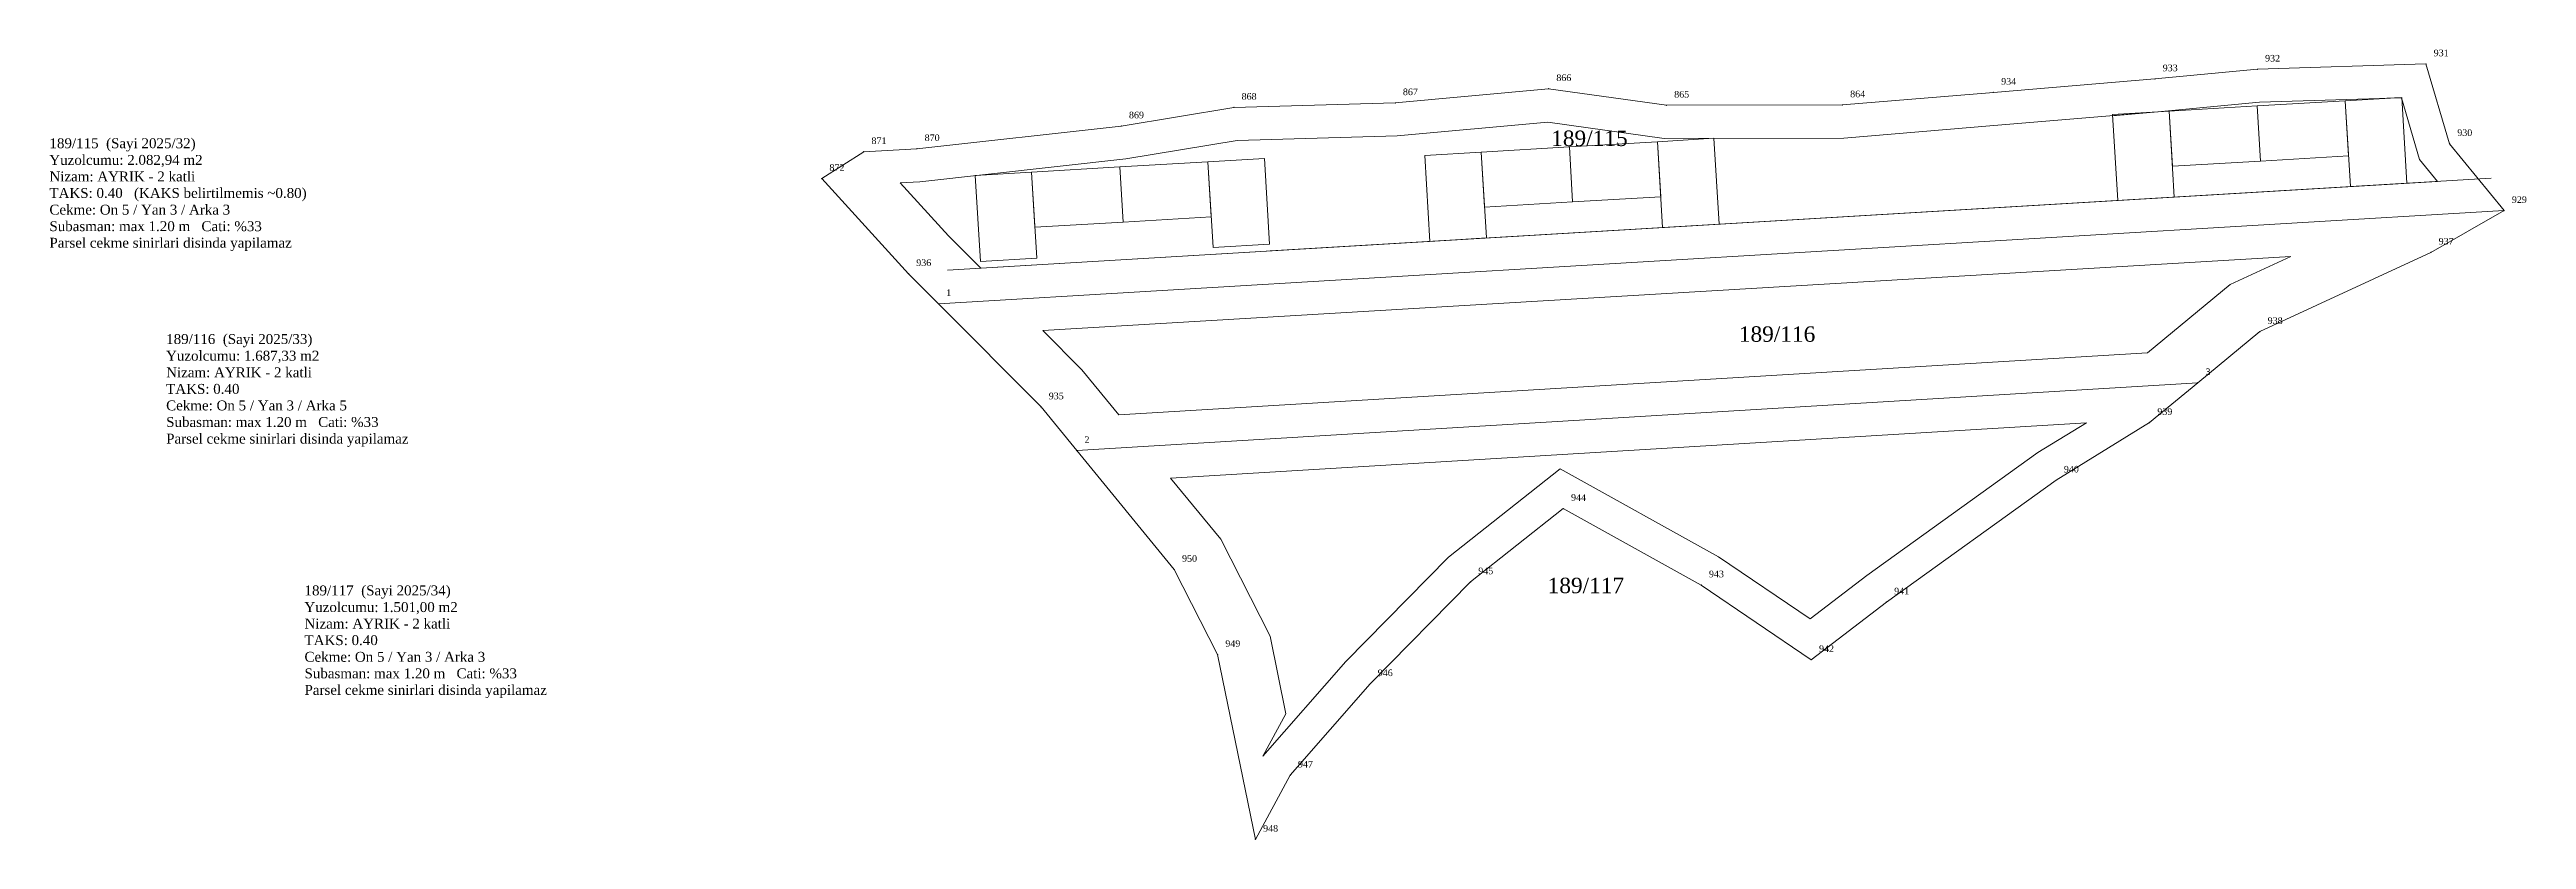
# Model space of a CAD drawing. Header units: metres. Extents: x 566327 to 566551, y 4178520 to 4178592.
import ezdxf

# ---------------------------------------------------------------- set-up
doc = ezdxf.new("R2010")
doc.units = ezdxf.units.M
doc.layers.get('0').update_dxf_attribs({"lineweight": 0})
for name, color, linetype, lineweight in [('ADA_SINIR', 5, 'Continuous', 0), ('BINA_115', 1, 'Continuous', 0), ('CEKME_ASIMI_115', 1, 'Continuous', 0), ('CEKME_MESAFESI', 2, 'Continuous', 0), ('GUNEY_CEKME_115', 4, 'Continuous', 0), ('IMAR_NOTU', 4, 'Continuous', 0), ('NOKTA', 7, 'Continuous', 0), ('NOKTA_NO', 8, 'Continuous', 0), ('PARSEL_BOLME', 1, 'Continuous', 0), ('PARSEL_NO', 6, 'Continuous', 0), ('PARSEL_SINIR', 3, 'Continuous', 0)]:
    doc.layers.add(name, color=color, linetype=linetype, lineweight=lineweight)
doc.styles.get("Standard").update_dxf_attribs({"font": 'times.ttf'})

msp = doc.modelspace()

# ---------------------------------------------------------------- linework, layer by layer
msp.add_polyline3d([(566437.23, 4178573.77, 0), (566514.06, 4178578.34, 0)])
at = {"layer": 'ADA_SINIR'}
msp.add_polyline3d([(566396.58, 4178580.33, 0), (566400.39, 4178582.76, 0), (566405.21, 4178583.03, 0), (566423.73, 4178585.09, 0), (566433.94, 4178586.78, 0), (566448.56, 4178587.19, 0), (566462.47, 4178588.47, 0), (566473.15, 4178586.97, 0), (566489.1, 4178587, 0), (566502.79, 4178588.14, 0), (566517.43, 4178589.36, 0), (566526.71, 4178590.24, 0), (566541.99, 4178590.72, 0), (566544.13, 4178583.49, 0), (566549.08, 4178577.42, 0), (566542.44, 4178573.64, 0), (566526.94, 4178566.45, 0), (566521.31, 4178561.81, 0), (566516.94, 4178558.2, 0), (566508.47, 4178552.98, 0), (566493.09, 4178541.93, 0), (566486.28, 4178536.71, 0), (566476.3, 4178543.48, 0), (566463.8, 4178550.41, 0), (566455.39, 4178543.76, 0), (566446.28, 4178534.52, 0), (566439.05, 4178526.23, 0), (566435.89, 4178520.41, 0), (566432.46, 4178537.17, 0), (566428.54, 4178544.88, 0), (566419.7, 4178555.67, 0), (566416.46, 4178559.62, 0), (566407.16, 4178568.98, 0), (566404.45, 4178571.7, 0), (566396.58, 4178580.33, 0)], close=True, dxfattribs=at)
at = {"layer": 'BINA_115'}
for points in [[(566514.06, 4178578.34, 0), (566519.17, 4178578.65, 0), (566518.71, 4178586.43, 0), (566513.59, 4178586.13, 0), (566514.06, 4178578.34, 0)], [(566519.01, 4178581.44, 0), (566526.99, 4178581.92, 0), (566526.7, 4178586.91, 0), (566518.71, 4178586.43, 0), (566519.01, 4178581.44, 0)], [(566526.99, 4178581.92, 0), (566534.98, 4178582.39, 0), (566534.68, 4178587.38, 0), (566526.7, 4178586.91, 0), (566526.99, 4178581.92, 0)], [(566535.15, 4178579.6, 0), (566540.27, 4178579.9, 0), (566539.8, 4178587.69, 0), (566534.68, 4178587.38, 0), (566535.15, 4178579.6, 0)], [(566464.64, 4178578.21, 0), (566472.63, 4178578.68, 0), (566472.33, 4178583.67, 0), (566464.35, 4178583.2, 0), (566464.64, 4178578.21, 0)], [(566472.8, 4178575.89, 0), (566477.92, 4178576.19, 0), (566477.45, 4178583.98, 0), (566472.33, 4178583.67, 0), (566472.8, 4178575.89, 0)], [(566415.91, 4178575.91, 0), (566423.9, 4178576.39, 0), (566423.6, 4178581.38, 0), (566415.61, 4178580.9, 0), (566415.91, 4178575.91, 0)], [(566423.9, 4178576.39, 0), (566431.88, 4178576.86, 0), (566431.59, 4178581.85, 0), (566423.6, 4178581.38, 0), (566423.9, 4178576.39, 0)], [(566432.05, 4178574.07, 0), (566437.17, 4178574.37, 0), (566436.71, 4178582.16, 0), (566431.59, 4178581.85, 0), (566432.05, 4178574.07, 0)], [(566451.71, 4178574.63, 0), (566456.83, 4178574.94, 0), (566456.36, 4178582.72, 0), (566451.24, 4178582.42, 0), (566451.71, 4178574.63, 0)], [(566456.66, 4178577.73, 0), (566464.64, 4178578.21, 0), (566464.35, 4178583.2, 0), (566456.36, 4178582.72, 0), (566456.66, 4178577.73, 0)], [(566410.96, 4178572.81, 0), (566416.08, 4178573.12, 0), (566415.61, 4178580.9, 0), (566410.5, 4178580.6, 0), (566410.96, 4178572.81, 0)]]:
    msp.add_polyline3d(points, close=True, dxfattribs=at)
at = {"layer": 'CEKME_ASIMI_115'}
for points in [[(566513.59, 4178586.13, 0), (566517.72, 4178586.37, 0), (566517.7, 4178586.37, 0), (566513.6, 4178586.03, 0), (566513.59, 4178586.13, 0)], [(566539.8, 4178587.69, 0), (566539.81, 4178587.5, 0), (566539.77, 4178587.65, 0), (566538.46, 4178587.61, 0), (566539.8, 4178587.69, 0)]]:
    msp.add_polyline3d(points, close=True, dxfattribs=at)
at = {"layer": 'CEKME_MESAFESI'}
for points in [[(566405.46, 4178580.04, 0), (566424.14, 4178582.12, 0), (566434.23, 4178583.79, 0), (566448.74, 4178584.19, 0), (566462.4, 4178585.45, 0), (566472.94, 4178583.97, 0), (566489.23, 4178584, 0), (566502.83, 4178585.13, 0), (566517.7, 4178586.37, 0), (566526.9, 4178587.24, 0), (566539.77, 4178587.65, 0), (566541.42, 4178582.06, 0), (566543.05, 4178580.07, 0), (566411, 4178572.21, 0), (566408.07, 4178575.15, 0), (566403.7, 4178579.94, 0), (566405.46, 4178580.04, 0)], [(566423.51, 4178558.91, 0), (566420.17, 4178562.98, 0), (566416.63, 4178566.54, 0), (566529.75, 4178573.27, 0), (566524.25, 4178570.72, 0), (566516.76, 4178564.54, 0), (566423.51, 4178558.91, 0)], [(566486.17, 4178540.41, 0), (566477.87, 4178546.04, 0), (566463.51, 4178554, 0), (566453.38, 4178546, 0), (566444.08, 4178536.56, 0), (566436.57, 4178527.95, 0), (566438.66, 4178531.8, 0), (566437.22, 4178538.83, 0), (566432.75, 4178547.63, 0), (566428.21, 4178553.18, 0), (566511.21, 4178558.19, 0), (566506.81, 4178555.48, 0), (566491.3, 4178544.34, 0), (566486.17, 4178540.41, 0)]]:
    msp.add_polyline3d(points, close=True, dxfattribs=at)
at = {"layer": 'GUNEY_CEKME_115'}
msp.add_line((566407.98, 4178572.03), (566547.9, 4178580.36), dxfattribs=at)
at = {"layer": 'NOKTA'}
for p in [(566526.71, 4178590.24), (566541.99, 4178590.72), (566462.47, 4178588.47), (566502.79, 4178588.14), (566517.43, 4178589.36), (566433.94, 4178586.78), (566448.56, 4178587.19), (566473.15, 4178586.97), (566489.1, 4178587), (566423.73, 4178585.09), (566544.13, 4178583.49), (566400.39, 4178582.76), (566405.21, 4178583.03), (566396.58, 4178580.33), (566549.08, 4178577.42), (566542.44, 4178573.64), (566404.45, 4178571.7), (566407.16, 4178568.98), (566526.94, 4178566.45), (566521.31, 4178561.81), (566416.46, 4178559.62), (566516.94, 4178558.2), (566419.7, 4178555.67), (566508.47, 4178552.98), (566463.8, 4178550.41), (566428.54, 4178544.88), (566455.39, 4178543.76), (566476.3, 4178543.48), (566493.09, 4178541.93), (566432.46, 4178537.17), (566486.28, 4178536.71), (566446.28, 4178534.52), (566439.05, 4178526.23), (566435.89, 4178520.41)]:
    msp.add_point(p, dxfattribs=at)
at = {"layer": 'PARSEL_BOLME'}
for p, q in [((566407.16, 4178568.98), (566549.08, 4178577.42)), ((566419.7, 4178555.67), (566521.31, 4178561.81))]:
    msp.add_line(p, q, dxfattribs=at)
at = {"layer": 'PARSEL_SINIR'}
for points in [[(566396.58, 4178580.33, 0), (566400.39, 4178582.76, 0), (566405.21, 4178583.03, 0), (566423.73, 4178585.09, 0), (566433.94, 4178586.78, 0), (566448.56, 4178587.19, 0), (566462.47, 4178588.47, 0), (566473.15, 4178586.97, 0), (566489.1, 4178587, 0), (566502.79, 4178588.14, 0), (566517.43, 4178589.36, 0), (566526.71, 4178590.24, 0), (566541.99, 4178590.72, 0), (566544.13, 4178583.49, 0), (566549.08, 4178577.42, 0), (566407.16, 4178568.98, 0), (566404.45, 4178571.7, 0), (566396.58, 4178580.33, 0)], [(566407.16, 4178568.98, 0), (566549.08, 4178577.42, 0), (566542.44, 4178573.64, 0), (566526.94, 4178566.45, 0), (566521.31, 4178561.81, 0), (566419.7, 4178555.67, 0), (566416.46, 4178559.62, 0), (566407.16, 4178568.98, 0)], [(566419.7, 4178555.67, 0), (566521.31, 4178561.81, 0), (566516.94, 4178558.2, 0), (566508.47, 4178552.98, 0), (566493.09, 4178541.93, 0), (566486.28, 4178536.71, 0), (566476.3, 4178543.48, 0), (566463.8, 4178550.41, 0), (566455.39, 4178543.76, 0), (566446.28, 4178534.52, 0), (566439.05, 4178526.23, 0), (566435.89, 4178520.41, 0), (566432.46, 4178537.17, 0), (566428.54, 4178544.88, 0), (566419.7, 4178555.67, 0)]]:
    msp.add_polyline3d(points, close=True, dxfattribs=at)

# ---------------------------------------------------------------- texts
at = {"layer": 'IMAR_NOTU'}
for s, p in [('189/115  (Sayi 2025/32)', (566326.58, 4178583.08)), ('Yuzolcumu: 2.082,94 m2', (566326.57, 4178581.57)), ('TAKS: 0.40   (KAKS belirtilmemis ~0.80)', (566326.58, 4178578.57)), ('Nizam: AYRIK - 2 katli', (566326.58, 4178580.07)), ('Cekme: On 5 / Yan 3 / Arka 3', (566326.58, 4178577.06)), ('Parsel cekme sinirlari disinda yapilamaz', (566326.58, 4178574.06)), ('Subasman: max 1.20 m   Cati: %33', (566326.58, 4178575.56)), ('189/116  (Sayi 2025/33)', (566337.16, 4178565.33)), ('Yuzolcumu: 1.687,33 m2', (566337.15, 4178563.82)), ('Nizam: AYRIK - 2 katli', (566337.16, 4178562.31)), ('TAKS: 0.40', (566337.16, 4178560.81)), ('Cekme: On 5 / Yan 3 / Arka 5', (566337.16, 4178559.31)), ('Subasman: max 1.20 m   Cati: %33', (566337.16, 4178557.81)), ('Parsel cekme sinirlari disinda yapilamaz', (566337.16, 4178556.3)), ('189/117  (Sayi 2025/34)', (566349.7, 4178542.54)), ('Yuzolcumu: 1.501,00 m2', (566349.69, 4178541.03)), ('TAKS: 0.40', (566349.7, 4178538.03)), ('Nizam: AYRIK - 2 katli', (566349.7, 4178539.53)), ('Cekme: On 5 / Yan 3 / Arka 3', (566349.7, 4178536.52)), ('Parsel cekme sinirlari disinda yapilamaz', (566349.7, 4178533.52)), ('Subasman: max 1.20 m   Cati: %33', (566349.7, 4178535.02))]:
    msp.add_text(s, height=0.9, dxfattribs=at).set_placement(p)
at = {"layer": 'NOKTA_NO'}
for s, p in [('933', (566518.13, 4178590.06)), ('932', (566527.41, 4178590.94)), ('931', (566542.69, 4178591.42)), ('868', (566434.64, 4178587.48)), ('867', (566449.26, 4178587.89)), ('866', (566463.17, 4178589.17)), ('865', (566473.85, 4178587.67)), ('864', (566489.8, 4178587.7)), ('934', (566503.49, 4178588.84)), ('869', (566424.43, 4178585.79)), ('871', (566401.09, 4178583.46)), ('870', (566405.91, 4178583.73)), ('930', (566544.83, 4178584.19)), ('872', (566397.28, 4178581.03)), ('929', (566549.78, 4178578.12)), ('937', (566543.14, 4178574.34)), ('936', (566405.15, 4178572.4)), ('1', (566407.86, 4178569.68)), ('938', (566527.64, 4178567.15)), ('3', (566522.01, 4178562.51)), ('935', (566417.16, 4178560.32)), ('939', (566517.64, 4178558.9)), ('2', (566420.4, 4178556.37)), ('940', (566509.17, 4178553.68)), ('944', (566464.5, 4178551.11)), ('950', (566429.24, 4178545.58)), ('945', (566456.09, 4178544.46)), ('943', (566477, 4178544.18)), ('941', (566493.79, 4178542.63)), ('949', (566433.16, 4178537.87)), ('942', (566486.98, 4178537.41)), ('946', (566446.98, 4178535.22)), ('947', (566439.75, 4178526.93)), ('948', (566436.59, 4178521.11))]:
    msp.add_text(s, height=0.6, dxfattribs=at).set_placement(p)
at = {"layer": 'PARSEL_NO'}
for s, p in [('189/115', (566462.7, 4178583.28)), ('189/116', (566479.71, 4178565.53)), ('189/117', (566462.38, 4178542.74))]:
    msp.add_text(s, height=1.4, dxfattribs=at).set_placement(p)

doc.saveas('drawing.dxf')
